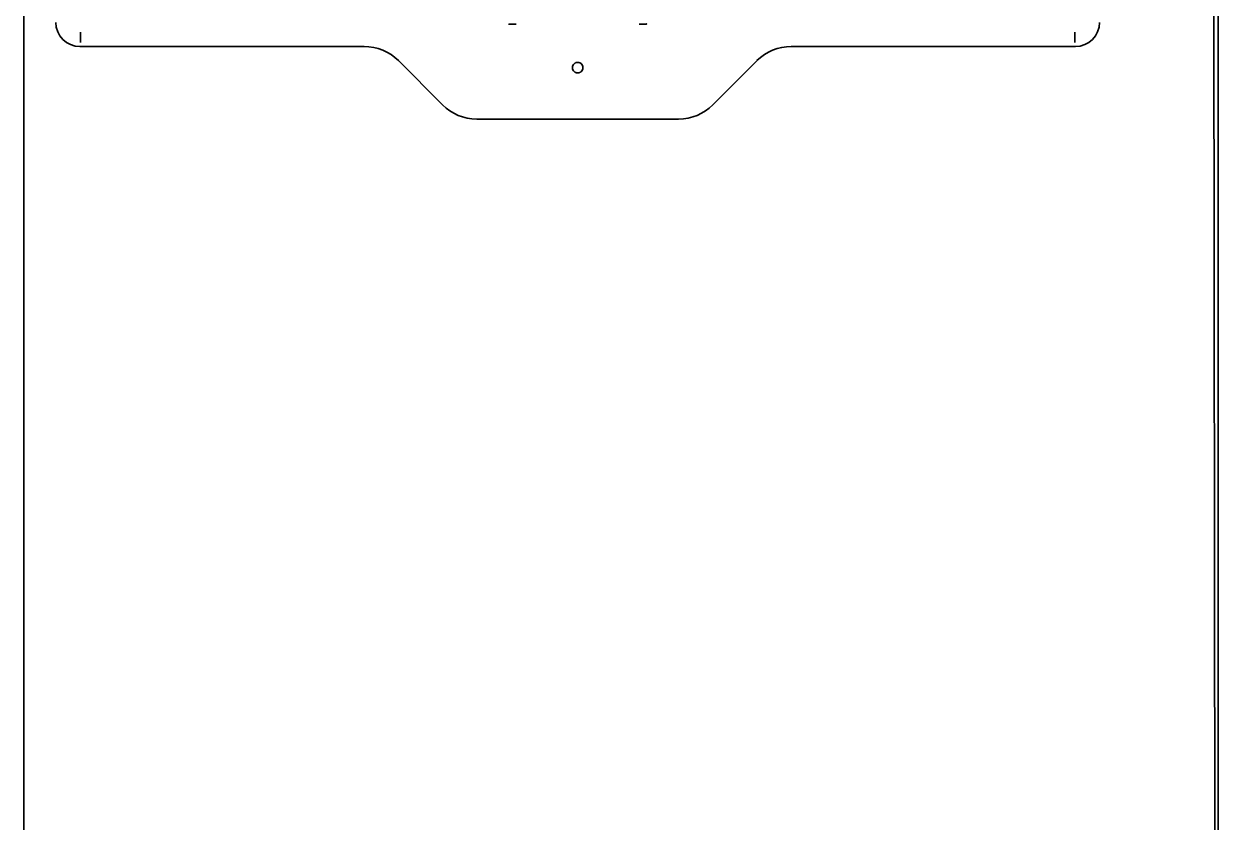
# Model space of a CAD drawing. Header units: inches. Extents: x 786 to 5593, y 691 to 5024.
# Drawn here: x 3396.7 to 3594.2, y 2887.1 to 3019.1 of the extents above; entities that cross this region are included whole.
import ezdxf

# ---------------------------------------------------------------- set-up
doc = ezdxf.new("R2010")
doc.units = ezdxf.units.IN
doc.layers.add('1', color=7, linetype='Continuous', true_color=0xffffff)

msp = doc.modelspace()

# ---------------------------------------------------------------- linework, layer by layer
at = {"layer": '1', "color": 7, "linetype": 'Continuous', "lineweight": 35}
for p, q in [((3593.08, 3496.16), (3593.74, 2809.66)), ((3594.24, 3495.91), (3594.24, 2812.91)), ((3396.74, 3483.19), (3396.74, 2812.66)), ((3406.02, 3015.41), (3453.02, 3015.41)), ((3523.63, 3015.41), (3570.63, 3015.41)), ((3458.67, 3013.07), (3465.99, 3005.75)), ((3510.67, 3005.75), (3517.99, 3013.07)), ((3471.63, 3003.41), (3505.02, 3003.41))]:
    msp.add_line(p, q, dxfattribs=at)
for start, end in [(128.9424, 231.0576), (308.9424, 51.0576)]:
    msp.add_arc((3488.33, 3011.91), 0.875, start, end, dxfattribs=at)
for centre, major_axis, ratio, start_param, end_param in [((3406.03, 3019.41), (2.84, 2.84), 0.997265, 2.357564, 3.925621), ((3570.62, 3019.41), (-2.84, 2.84), 0.997265, 2.357564, 3.925621), ((3453.01, 3007.4), (-3.07, -7.4), 0.998395, 2.749461, 3.533724), ((3523.64, 3007.4), (3.07, -7.4), 0.998395, 2.749461, 3.533724), ((3471.64, 3011.42), (3.07, 7.4), 0.998395, 2.749461, 3.533724), ((3505.01, 3011.42), (-3.07, 7.4), 0.998395, 2.749461, 3.533724)]:
    msp.add_ellipse(centre, major_axis=major_axis, ratio=ratio, start_param=start_param, end_param=end_param, dxfattribs=at)
for points, knots in [([(3478.14, 3019.08), (3478.1, 3019.08), (3478.06, 3019.08), (3477.99, 3019.08), (3477.95, 3019.08), (3477.83, 3019.08), (3477.76, 3019.08), (3477.65, 3019.08), (3477.61, 3019.08), (3477.56, 3019.08), (3477.54, 3019.09), (3477.51, 3019.09), (3477.49, 3019.09), (3477.41, 3019.09), (3477.35, 3019.09), (3477.28, 3019.1), (3477.26, 3019.1), (3477.24, 3019.1), (3477.22, 3019.1), (3477.18, 3019.1), (3477.16, 3019.1), (3477.09, 3019.11), (3477.05, 3019.11), (3477, 3019.11), (3477, 3019.12), (3476.98, 3019.12), (3476.96, 3019.12), (3476.94, 3019.12), (3476.91, 3019.13), (3476.89, 3019.13), (3476.89, 3019.14)], [0, 0, 0, 0, 0.0625, 0.0625, 0.125, 0.125, 0.25, 0.25, 0.3125, 0.3125, 0.34375, 0.34375, 0.375, 0.375, 0.5, 0.5, 0.53125, 0.53125, 0.5625, 0.5625, 0.625, 0.625, 0.75, 0.75, 0.78125, 0.78125, 0.8125, 0.875, 0.875, 1, 1, 1, 1]), ([(3499.76, 3019.14), (3499.76, 3019.14), (3499.76, 3019.13), (3499.74, 3019.13), (3499.74, 3019.13), (3499.73, 3019.13), (3499.73, 3019.13), (3499.7, 3019.12), (3499.67, 3019.12), (3499.62, 3019.11), (3499.6, 3019.11), (3499.56, 3019.11), (3499.54, 3019.11), (3499.47, 3019.1), (3499.42, 3019.1), (3499.34, 3019.09), (3499.33, 3019.09), (3499.3, 3019.09), (3499.28, 3019.09), (3499.24, 3019.09), (3499.21, 3019.09), (3499.11, 3019.09), (3499.04, 3019.08), (3498.95, 3019.08), (3498.93, 3019.08), (3498.89, 3019.08), (3498.84, 3019.08), (3498.78, 3019.08), (3498.67, 3019.08), (3498.59, 3019.08), (3498.51, 3019.08)], [0, 0, 0, 0, 0.0625, 0.0625, 0.09375, 0.09375, 0.125, 0.125, 0.25, 0.25, 0.3125, 0.3125, 0.375, 0.375, 0.5, 0.5, 0.53125, 0.53125, 0.5625, 0.5625, 0.625, 0.625, 0.75, 0.75, 0.78125, 0.78125, 0.8125, 0.875, 0.875, 1, 1, 1, 1]), ([(3406.13, 3017.36), (3406.13, 3017.42), (3406.13, 3017.5), (3406.13, 3017.64), (3406.13, 3017.72), (3406.13, 3017.79)], [0, 0, 0, 0, 0.5, 0.5, 1, 1, 1, 1]), ([(3570.52, 3017.79), (3570.52, 3017.72), (3570.53, 3017.64), (3570.53, 3017.5), (3570.53, 3017.42), (3570.53, 3017.36)], [0, 0, 0, 0, 0.5, 0.5, 1, 1, 1, 1]), ([(3488.88, 3012.59), (3488.84, 3012.62), (3488.8, 3012.65), (3488.73, 3012.68), (3488.71, 3012.69), (3488.66, 3012.71), (3488.64, 3012.72), (3488.57, 3012.75), (3488.52, 3012.76), (3488.45, 3012.77), (3488.43, 3012.78), (3488.38, 3012.78), (3488.35, 3012.78), (3488.28, 3012.78), (3488.23, 3012.78), (3488.15, 3012.76), (3488.13, 3012.76), (3488.08, 3012.75), (3488.06, 3012.74), (3487.99, 3012.72), (3487.94, 3012.7), (3487.88, 3012.66), (3487.86, 3012.65), (3487.82, 3012.62), (3487.8, 3012.6), (3487.78, 3012.59)], [0, 0, 0, 0, 0.125, 0.125, 0.1875, 0.1875, 0.25, 0.25, 0.375, 0.375, 0.4375, 0.4375, 0.5, 0.5, 0.625, 0.625, 0.6875, 0.6875, 0.75, 0.75, 0.875, 0.875, 0.9375, 0.9375, 1, 1, 1, 1]), ([(3487.78, 3011.23), (3487.81, 3011.19), (3487.86, 3011.17), (3487.92, 3011.13), (3487.94, 3011.12), (3487.99, 3011.1), (3488.01, 3011.09), (3488.08, 3011.07), (3488.13, 3011.05), (3488.2, 3011.04), (3488.23, 3011.04), (3488.28, 3011.03), (3488.3, 3011.03), (3488.38, 3011.03), (3488.42, 3011.04), (3488.5, 3011.05), (3488.52, 3011.05), (3488.57, 3011.07), (3488.59, 3011.07), (3488.66, 3011.1), (3488.71, 3011.12), (3488.77, 3011.15), (3488.79, 3011.17), (3488.84, 3011.2), (3488.86, 3011.21), (3488.88, 3011.23)], [0, 0, 0, 0, 0.125, 0.125, 0.1875, 0.1875, 0.25, 0.25, 0.375, 0.375, 0.4375, 0.4375, 0.5, 0.5, 0.625, 0.625, 0.6875, 0.6875, 0.75, 0.75, 0.875, 0.875, 0.9375, 0.9375, 1, 1, 1, 1])]:
    msp.add_open_spline(points, degree=3, knots=knots, dxfattribs=at)
for points in [[(3406.13, 3016.04), (3406.13, 3017.36)], [(3570.53, 3017.36), (3570.53, 3016.04)]]:
    msp.add_open_spline(points, degree=1, dxfattribs=at)

doc.saveas('drawing.dxf')
